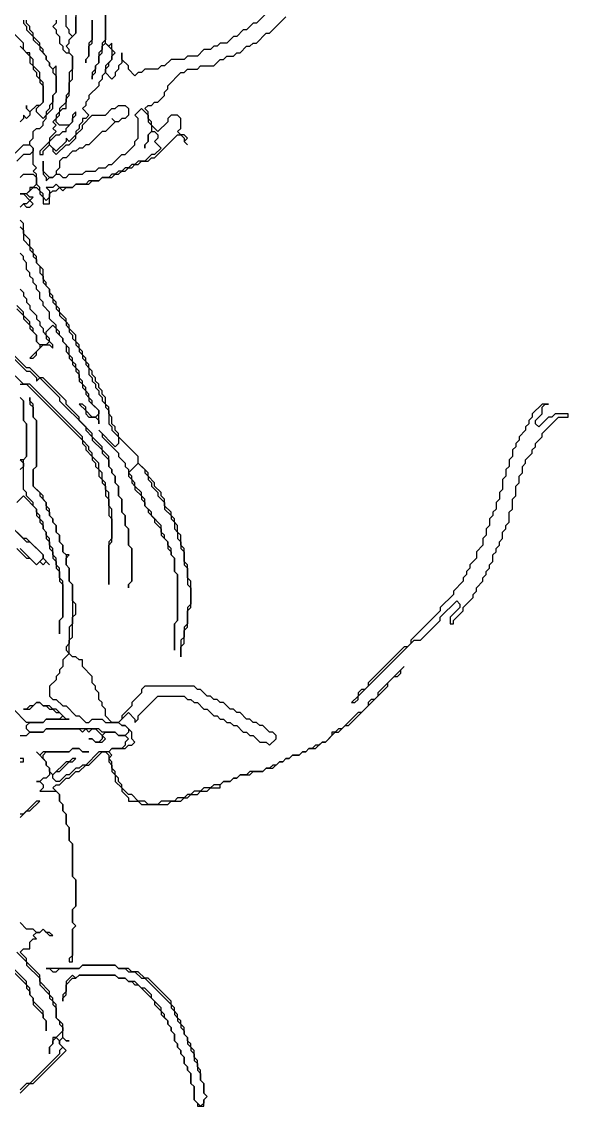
# Model space of a CAD drawing. Header units: metres. Extents: x 0 to 1000, y 0 to 1405.
# Drawn here: x 711.1 to 752.7, y 735 to 817.6 of the extents above; entities that cross this region are included whole.
import ezdxf

# ---------------------------------------------------------------- set-up
doc = ezdxf.new("R2010")
doc.units = ezdxf.units.M

msp = doc.modelspace()

# ---------------------------------------------------------------- linework, layer by layer
for points in [[(730, 818.5), (729, 817.5), (728.75, 817.5), (728.25, 817), (728, 817), (727.5, 816.5), (727.25, 816.5), (726.75, 816), (726.25, 816), (726, 815.75), (725.75, 815.75), (725.5, 815.5), (725, 815.5), (724.5, 815), (723.75, 815), (723.5, 814.75), (722.5, 814.75), (722, 814.25), (721.75, 814.25), (721.5, 814), (720.5, 814), (720.25, 813.75), (720, 813.75), (719.75, 813.5), (719.25, 814), (719.25, 814.25), (718.75, 814.75), (718.75, 815.25), (718.75, 814.5), (718.5, 814.25), (718.5, 814), (718.25, 813.75), (718.25, 813.5), (718, 813.25), (717.5, 813.75), (717.5, 814), (717.75, 814.25), (717.75, 814.5), (718, 814.75), (718, 815), (718.25, 815.25), (718, 815.5), (718, 816), (717.75, 815.75), (717.5, 816), (717.5, 819.75), (717.5, 816.25), (717.25, 816), (717.25, 815.5), (717, 815.25), (717, 814.5), (716.75, 814.25), (716.75, 814), (716.5, 813.75), (716.5, 813.25), (716.5, 813.5), (716.75, 813.75), (716.75, 814.25), (717, 814.5), (717, 815), (717.25, 815.25), (717.25, 815.75), (717.5, 816), (718, 815.5), (718, 814.75), (717.5, 814.25), (717.5, 813.75), (717.25, 813.5), (717.25, 813.25), (717, 813), (717, 812.75), (716.25, 812), (716.25, 811.75), (716, 811.5), (716, 811.25), (715.75, 811), (716.25, 810.5), (716, 810.25), (715.75, 810.25), (715.75, 810), (715.5, 809.75), (715.5, 809.5), (715.25, 809.25), (715.25, 809), (714.75, 808.5), (714.5, 808.75), (714.5, 808.5), (713.75, 807.75), (713.25, 808.25), (713.25, 808.5), (713.75, 809), (714, 809), (714.25, 809.25), (714.5, 809.25), (714.5, 809.5), (715, 810), (715, 810.25), (715.25, 810.5), (715.25, 810.75), (715, 810.5), (715, 810), (714.75, 809.75), (714, 809.75), (713.75, 810), (713.75, 810.25), (714, 810.5), (714, 810.75), (714.25, 811), (714.5, 811), (714.5, 811.75), (714.75, 812), (714.75, 813), (715, 813.25), (715, 815), (714.75, 815.25), (714.75, 815.5), (714.5, 815.75), (714.75, 816), (714.75, 816.25), (715.25, 816.75), (715.25, 818)], [(715.25, 819.5), (715.25, 816.75), (715, 816.5), (714.75, 816.75), (714.75, 817), (714.5, 817.25), (714.5, 818.25)], [(711, 803.5), (711.25, 803.75), (711.5, 803.5), (711.75, 803.5), (712, 803.75), (711.75, 804), (712, 804.25), (711.75, 804.25), (711.5, 804.5), (712, 805), (712.25, 805), (712.5, 804.75), (712.5, 804.5), (712.75, 804.25), (712.75, 803.75), (713.25, 803.75), (713.25, 804.5), (713.5, 804.75), (713.75, 804.75), (714, 805), (714.25, 804.75), (714.5, 805), (715, 805), (715.25, 805.25), (716.25, 805.25), (716.5, 805.5), (717, 805.5), (717.25, 805.75), (718, 805.75), (718.25, 806), (718.5, 806), (718.75, 806.25), (719, 806.25), (719.25, 806.5), (719.5, 806.5), (719.75, 806.75), (720, 806.75), (720.25, 807), (720.75, 807), (721, 807.25), (721.25, 807.25), (723, 809), (723.25, 809), (723.5, 808.75), (723.5, 808.5), (723.75, 808.25), (723.5, 808.5), (723.75, 808.75), (723.5, 809), (723.25, 809), (723, 809.25), (723.25, 809.5), (723.25, 810.25), (723, 810.5), (722.5, 810.5), (722.25, 810.25), (722.25, 810), (721.5, 809.25), (721, 809.75), (721, 810), (720.75, 810.25), (720.75, 810.75), (720.5, 811), (720.75, 811.25), (721, 811.25), (721.25, 811.5), (721.5, 811.5), (722, 812), (722, 812.25), (722.25, 812.5), (722.25, 812.75), (723.25, 813.75), (723.5, 813.75), (723.75, 814), (724.5, 814), (724.75, 814.25), (725.75, 814.25), (726.25, 814.75), (726.5, 814.75), (726.75, 815), (727.25, 815), (727.5, 815.25), (727.75, 815.25), (728.25, 815.75), (728.5, 815.75), (728.75, 816), (729, 816), (729.75, 816.75), (730, 816.75), (731.25, 818)], [(711.25, 817.75), (711.25, 817.5), (711.5, 817.25), (711.5, 817), (712, 816.5), (712, 816.25), (712.5, 815.75), (712.5, 815.5), (713, 815), (713, 814.75), (713.25, 814.5), (713.25, 814.25), (713.5, 814), (713.5, 813.75), (713.75, 813.5), (713.75, 812.25), (713.5, 812), (713.5, 811.5), (713.25, 811.25), (713.25, 811), (713, 810.75), (713, 810.5), (712.75, 810.25), (712.25, 810.75), (712.25, 811), (712.75, 811.5), (712.75, 813), (712.5, 813.25), (712.5, 813.75), (712, 814.25), (712, 814.75), (711.75, 815), (711.75, 815.25), (711.5, 815.25), (711.25, 815.5), (711.25, 816), (710.25, 817)], [(713.75, 817.75), (713.75, 817.5), (713.5, 817.25), (713.75, 817), (713.75, 816.75), (714, 816.5), (714, 816), (714.25, 815.75), (714.25, 815.5), (714.5, 815.25), (714.75, 815.25), (715, 815), (715, 814), (714.75, 813.75), (714.75, 812.25), (714.5, 812), (714.5, 811.5), (714, 811), (714, 810.75), (713.75, 810.5), (713.75, 810.25), (713.5, 810), (713.75, 809.75), (713.5, 809.5), (713.75, 809.25), (713.25, 808.75), (713.25, 808.5), (712.5, 807.75), (712.5, 807.5), (712.75, 807.5), (712.75, 807.75), (713.25, 808.25), (713.5, 808), (713.5, 807.75), (713.75, 807.5), (714.5, 808.25), (714.75, 808.25), (715.25, 808.75), (715.25, 809), (715.75, 809.5), (715.75, 809.75), (716.5, 810.5), (717.5, 810.5), (718, 811), (718.25, 811), (718.5, 811.25), (719, 811.25), (719.25, 811), (719.25, 810.5), (719, 810.25), (718.75, 810.25), (718.5, 810), (718.25, 810), (718, 810.25), (718.25, 810), (717.5, 809.25), (717.25, 809.25), (716.25, 808.25), (716, 808.25), (715.75, 808), (715.5, 808), (715.25, 807.75), (715, 807.75), (714.5, 807.25), (714.25, 807.25), (714, 807), (714, 806.5), (713.75, 806.25), (713.75, 806), (713.5, 805.75), (713.25, 805.75), (712.75, 806.25), (712.75, 807), (712.75, 806), (713, 805.75), (713, 805.5), (713.25, 805.75), (713.5, 805.75), (713.75, 806), (714, 806), (714.25, 805.75), (714.5, 805.75), (714.75, 806), (715.75, 806), (716, 806.25), (716.75, 806.25), (717, 806.5), (717.5, 806.5), (717.75, 806.75), (718, 806.75), (718.75, 807.5), (719, 807.5), (719.75, 808.25), (719.75, 808.5), (720, 808.75), (720, 810.25), (719.75, 810.5), (720.25, 811), (720.75, 810.5), (720.75, 810), (721, 809.75), (721, 809.25), (720.75, 809), (720.75, 808.5), (720.5, 808.25), (720.5, 808), (720.5, 808.25), (720.75, 808.5), (720.75, 809), (721, 809.25), (721.25, 809.25), (721.5, 809), (721.5, 808.75), (721.25, 808.5), (721.75, 808), (721.25, 807.5), (721, 807.5), (720.5, 807), (720, 807), (719.75, 806.75), (719.5, 806.75), (719.25, 806.5), (719, 806.5), (718.75, 806.25), (718.5, 806.25), (718.25, 806), (718, 806), (717.75, 805.75), (717.25, 805.75), (717, 805.5), (716.25, 805.5), (716, 805.25), (715.25, 805.25), (715, 805), (714, 805), (713.75, 805.25), (713.5, 805), (713, 805), (713.25, 804.75), (713.25, 804.25), (713, 804), (712.75, 804.25), (712.75, 804.5), (712.5, 804.75), (712.5, 805), (712.25, 805.25), (712.25, 806), (712, 806.25), (712.25, 806.5), (712, 806.75), (712, 808), (711.75, 808.25), (711.75, 808.5), (712, 808.75), (712, 809.25), (712.25, 809.5), (712.5, 809.5), (712.75, 809.75), (712.75, 810), (713, 810.25), (713, 810.5), (713.5, 811), (713.5, 812), (713.75, 812.25), (713.75, 814.25), (713.5, 814), (713.25, 814.25), (713.25, 814.5), (713, 814.75), (713, 815), (712.75, 815.25), (712.75, 815.5), (712.5, 815.75), (712.5, 816), (712, 816.5), (712, 816.75), (711.75, 817), (711.75, 817.25), (711.5, 817.5), (711.5, 817.75)], [(716.5, 817.75), (716.5, 816.25), (716.25, 816), (716.25, 815), (716, 814.75), (716, 814.5), (716, 814.75), (716.25, 815), (716.25, 815.75), (716.5, 816), (716.5, 817.75)], [(711, 815.75), (711.75, 815), (711.75, 814.5), (712, 814.25), (712, 814), (712.25, 813.75), (712.25, 813.5), (712.5, 813.25), (712.5, 813), (712.75, 812.75), (712.75, 811.5), (712.5, 811.25), (712.25, 811.25), (711.75, 810.75), (711.5, 811), (711.5, 811.25), (711.5, 811), (711.75, 810.75), (711.75, 810.5), (711.5, 810.25), (711.25, 810.5), (711.25, 810.25), (711, 810)], [(710, 807), (711.25, 808.25), (711.75, 808.25), (712, 808), (712, 807.75), (711.75, 807.5), (711.25, 807.5), (710.75, 807)], [(711, 805.75), (711.25, 806), (712, 806), (712.25, 805.75), (712.25, 805.25), (712, 805), (711.75, 805), (711.75, 804.75), (711.5, 804.5), (711, 804.5), (711.25, 804.5), (711.75, 804), (711.5, 803.75), (711.25, 803.75), (711, 803.5)], [(711, 802), (711.25, 801.75), (711.25, 801), (711.75, 800.5), (711.75, 800.25), (712, 800), (712, 799.75), (712.25, 799.5), (712.25, 799.25), (712.5, 799), (712.5, 798.5), (712.75, 798.25), (712.75, 797.75), (713.25, 797.25), (713.25, 796.75), (713.5, 796.5), (713.5, 796.25), (713.75, 796), (713.75, 795.75), (714, 795.5), (714, 795.25), (714.5, 794.75), (714.5, 794.5), (714.75, 794.25), (714.75, 794), (715, 793.75), (715, 793.5), (715.25, 793.25), (715.25, 793), (715.5, 792.75), (715.5, 792.5), (715.75, 792.25), (715.75, 792), (716, 791.75), (716, 791.5), (716.25, 791.25), (716.25, 790.75), (716.5, 790.5), (716.5, 790.25), (716.75, 790), (716.75, 789.75), (717, 789.5), (717, 789.25), (717.25, 789), (717.25, 788.75), (717.5, 788.5), (717.5, 788.25), (717.75, 788), (717.75, 787), (718, 786.75), (718, 786.5), (718.5, 786), (718.5, 785.5), (718.25, 785.25), (717, 786.5), (717.25, 786.25), (717.25, 786), (718.5, 784.75), (718.5, 784.5), (719, 784), (719, 783.75), (719.25, 783.5), (719.25, 783), (719.5, 782.75), (719.5, 782.5), (719.75, 782.25), (719.75, 782), (720.25, 781.5), (720.25, 781.25), (720.5, 781), (720.5, 780.75), (720.75, 780.5), (720.75, 780.25), (721.25, 779.75), (721.25, 779.5), (721.75, 779), (721.75, 778.5), (722.25, 778), (722.25, 777.5), (722.5, 777.25), (722.5, 777), (722.75, 776.75), (722.75, 775.75), (723, 775.5), (723, 772), (722.75, 771.75), (722.75, 769.75), (722.75, 771.75), (723, 772), (723, 775.5), (722.75, 775.75), (722.75, 776.75), (722.5, 777), (722.5, 777.5), (722.25, 777.75), (722.25, 778), (722, 778.25), (722, 778.5), (721.75, 778.75), (721.75, 779.25), (721, 780), (721, 780.25), (720.5, 780.75), (720.5, 781.25), (720.25, 781.5), (720.25, 781.75), (719.75, 782.25), (719.75, 782.5), (719.5, 782.75), (719.5, 783), (719.25, 783.25), (720, 784), (720.5, 783.5), (720.5, 783.25), (720.75, 783), (720.75, 782.75), (721, 782.5), (721, 782.25), (721.5, 781.75), (721.5, 781.5), (722, 781), (722, 780.5), (722.5, 780), (722.5, 779.75), (722.75, 779.5), (722.75, 779), (723, 778.75), (723, 778.25), (723.25, 778), (723.25, 777.5), (723.5, 777.25), (723.5, 776.25), (723.75, 776), (723.75, 774.75), (724, 774.5), (724, 773.25), (723.75, 773), (723.75, 771.75), (723.5, 771.5), (723.5, 770.75), (723.25, 770.5), (723.25, 769.25), (723.25, 770), (723.5, 770.25), (723.5, 771.25), (723.75, 771.5), (723.75, 772.75), (724, 773), (724, 775), (723.75, 775.25), (723.75, 776.25), (723.5, 776.5), (723.5, 777.5), (723.25, 777.75), (723.25, 778.5), (723, 778.75), (723, 779.25), (722.75, 779.5), (722.75, 779.75), (722.5, 780), (722.5, 780.25), (722, 780.75), (722, 781.25), (721.75, 781.5), (721.75, 781.75), (721.25, 782.25), (721.25, 782.5), (720.75, 783), (720.75, 783.25), (720, 784), (720, 784.5), (718.5, 786), (718.5, 786.25), (718.25, 786.5), (718.25, 786.75), (718, 787), (718, 787.5), (717.75, 787.75), (717.75, 788.25), (717.5, 788.5), (717.5, 789), (717.25, 789.25), (717.25, 789.5), (717, 789.75), (717, 790), (716.75, 790.25), (716.75, 790.5), (716.5, 790.75), (716.5, 791), (716.25, 791.25), (716.25, 791.5), (716, 791.75), (716, 792), (715.75, 792.25), (715.75, 792.5), (715.5, 792.75), (715.5, 793), (715.25, 793.25), (715.25, 793.75), (714.75, 794.25), (714.75, 794.5), (714.5, 794.75), (714.5, 795), (714, 795.5), (714, 795.75), (713.75, 796), (713.75, 796.25), (713.5, 796.5), (713.5, 796.75), (713.25, 797), (713.25, 797.25), (713, 797.5), (713, 797.75), (712.75, 798), (712.75, 798.75), (712.25, 799.25), (712.25, 799.75), (712, 800), (712, 800.25), (711.75, 800.5), (711.75, 801), (711.25, 801.5), (711.25, 802.25), (711, 802.5)], [(710.75, 795.75), (711.25, 795.25), (711.25, 795), (711.75, 794.5), (711.75, 794.25), (712.25, 793.75), (712.25, 793.25), (712.5, 793), (712.5, 792.75), (711.75, 792), (712, 792), (712.25, 792.25), (712.25, 792.5), (712.75, 793), (713.25, 793), (713.5, 792.75), (713.5, 793), (713.25, 793.25), (713.25, 793.5), (713, 793.75), (713, 794), (713.5, 794.5), (713.75, 794.25), (713.75, 794), (714.25, 793.5), (714.25, 793.25), (714.5, 793), (714.5, 792.5), (714.75, 792.25), (714.75, 792), (715, 791.75), (715, 791.5), (715.25, 791.25), (715.25, 791), (715.5, 790.75), (715.5, 790.25), (715.75, 790), (715.75, 789.75), (716, 789.5), (716, 789.25), (716.25, 789), (716.25, 788.75), (717, 788), (717, 787.75), (716.75, 787.5), (716.5, 787.5), (716, 788), (716, 788.25), (715.75, 788.5), (715.5, 788.5), (716, 788), (716, 787.75), (716.25, 787.5), (716.75, 787.5), (717, 787.25), (717, 787), (717, 788), (716.5, 788.5), (716.5, 788.75), (716.25, 789), (716.25, 789.25), (716, 789.5), (716, 789.75), (715.75, 790), (715.75, 790.25), (715.5, 790.5), (715.5, 791), (715.25, 791.25), (715.25, 791.5), (715, 791.75), (715, 792), (714.75, 792.25), (714.75, 792.75), (714.25, 793.25), (714.25, 793.5), (714, 793.75), (714, 794), (713.75, 794.25), (713.75, 794.5), (713.25, 795), (713.25, 795.5), (712.75, 796), (712.75, 796.25), (712.5, 796.5), (712.5, 797), (712.25, 797.25), (712.25, 797.5), (712, 797.75), (712, 798), (711.75, 798.25), (711.75, 798.5), (711.5, 798.75), (711.5, 799.25), (711.25, 799.5), (711.25, 799.75), (711, 800)], [(711, 797.25), (711.25, 797), (711.25, 796.75), (711.5, 796.5), (711.5, 796.25), (711.75, 796), (711.75, 795.75), (712.25, 795.25), (712.25, 795), (712.5, 794.75), (712.5, 794.5), (712.75, 794.25), (712.75, 794), (713, 793.75), (713, 793.5), (713.25, 793.25), (713, 793), (712.5, 793), (712.25, 793.25), (712.25, 793.75), (712, 794), (712, 794.25), (711.75, 794.5), (711.75, 794.75), (711.25, 795.25), (711.25, 795.5), (710.75, 796)], [(710, 792.5), (711.5, 791), (711.75, 791), (712.25, 790.5), (712.25, 790.25), (712.5, 790.5), (714, 789), (714, 788.75), (716, 786.75), (716, 786.5), (716.5, 786), (716.5, 785.75), (717.25, 785), (717.25, 784.75), (717.75, 784.25), (717.75, 783.75), (718, 783.5), (718, 783.25), (718.25, 783), (718.25, 782.5), (718.5, 782.25), (718.5, 781.5), (718.75, 781.25), (718.75, 780.25), (719, 780), (719, 779.25), (719.25, 779), (719.25, 777.75), (719.5, 777.5), (719.5, 775), (719.25, 774.75), (719.25, 774.5), (719.25, 774.75), (719.5, 775), (719.5, 777.5), (719.25, 777.75), (719.25, 779), (719, 779.25), (719, 780), (718.75, 780.25), (718.75, 781.25), (718.5, 781.5), (718.5, 782.25), (718.25, 782.5), (718.25, 783), (718, 783.25), (718, 783.5), (717.75, 783.75), (717.75, 784.5), (717.25, 785), (717.25, 785.25), (716.5, 786), (716.5, 786.25), (715.5, 787.25), (715.5, 787.5), (714.5, 788.5), (714.5, 788.75), (712.75, 790.5), (712.5, 790.5), (711.75, 791.25), (711.5, 791.25), (710.25, 792.5)], [(711, 790), (711.5, 790), (715.75, 785.75), (715.75, 785.5), (716, 785.25), (716, 785), (716.5, 784.5), (716.5, 784.25), (716.75, 784), (716.75, 783.75), (717, 783.5), (717, 783), (717.25, 782.75), (717.25, 782.5), (717.5, 782.25), (717.5, 781.5), (717.75, 781.25), (717.75, 780), (718, 779.75), (718, 778.25), (717.75, 778), (717.75, 774.75), (717.75, 777.75), (718, 778), (718, 780.5), (717.75, 780.75), (717.75, 781.75), (717.5, 782), (717.5, 782.5), (717.25, 782.75), (717.25, 783.25), (717, 783.5), (717, 784), (716.5, 784.5), (716.5, 784.75), (716.25, 785), (716.25, 785.25), (715.75, 785.75), (715.75, 786), (711.75, 790), (711.25, 790), (710, 791.25)], [(711, 763.25), (711.5, 763.25), (711.75, 763.5), (712.75, 763.5), (713, 763.75), (715.5, 763.75), (715.75, 763.5), (716, 763.75), (716.25, 763.5), (716.5, 763.75), (716.75, 763.75), (717.25, 763.25), (717.25, 763), (717, 762.75), (716.75, 762.75), (716.5, 763), (716.25, 763), (716.5, 763), (716.75, 762.75), (717.25, 762.75), (717.5, 763), (717.25, 763.25), (717.5, 763.5), (718.25, 763.5), (718.5, 763.25), (719, 763.25), (719.25, 763), (719, 762.75), (719, 762.5), (718.75, 762.25), (718, 762.25), (717.75, 762), (717, 762), (716, 761), (715.75, 761), (715.5, 760.75), (715.25, 760.75), (714.75, 760.25), (714.5, 760.25), (714, 759.75), (713.75, 759.75), (713.5, 760), (713.5, 760.25), (713.75, 760.5), (714, 760.5), (714.75, 761.25), (715, 761.25), (715.25, 761.5), (715, 761.5), (714.75, 761.25), (714.5, 761.25), (713.5, 760.25), (713.25, 760.5), (713.25, 760.75), (713, 761), (713, 761.25), (712.75, 761.5), (712.75, 761.75), (713, 762), (714.75, 762), (715, 762.25), (715.5, 762.25), (715.75, 762), (716.25, 762), (715.75, 762), (715.5, 762.25), (715, 762.25), (714.75, 762), (712.75, 762), (712.5, 761.75), (712.25, 762), (713, 761.25), (713, 761), (713.25, 760.75), (713.25, 760.25), (713, 760), (712.75, 760), (712.5, 759.75), (712.25, 759.75), (712.5, 759.75), (712.75, 759.5), (712.75, 759.25), (712.5, 759), (713.75, 759), (714, 758.75), (714, 758.25), (714.25, 758), (714.25, 757.5), (714.5, 757.25), (714.5, 756.5), (714.75, 756.25), (714.75, 755.25), (715, 755), (715, 752.5), (715.25, 752.25), (715.25, 750.25), (715, 750), (715, 749), (715.25, 748.75), (715, 748.5), (715, 746.5), (714.75, 746.25), (714.75, 746), (715, 746), (715, 748.5), (715.25, 748.75), (715, 749), (715, 750), (715.25, 750.25), (715.25, 752.25), (715, 752.5), (715, 755), (714.75, 755.25), (714.75, 756.25), (714.5, 756.5), (714.5, 757.25), (714.25, 757.5), (714.25, 758), (714, 758.25), (714, 758.75), (713.5, 759.25), (713.75, 759.5), (714, 759.5), (714.5, 760), (714.75, 760), (715.25, 760.5), (715.5, 760.5), (716, 761), (716.25, 761), (717.25, 762), (717.5, 762), (717.75, 761.75), (717.75, 761.25), (718, 761), (718, 760.5), (718.25, 760.25), (718.25, 759.75), (718.75, 759.25), (718.75, 759), (719.25, 758.5), (719.25, 758.25), (720, 758.25), (720.25, 758), (722.25, 758), (722.5, 758.25), (723.25, 758.25), (723.5, 758.5), (723.75, 758.5), (724, 758.75), (724.5, 758.75), (724.75, 759), (725.25, 759), (725.5, 759.25), (726.25, 759.25), (726.25, 759.5), (726.5, 759.75), (727, 759.75), (727.25, 760), (727.5, 760), (727.75, 760.25), (728.5, 760.25), (728.75, 760.5), (729.5, 760.5), (729.75, 760.75), (730.25, 760.75), (730.75, 761.25), (731, 761.25), (731.25, 761.5), (731.5, 761.5), (731.75, 761.75), (732.25, 761.75), (732.5, 762), (732.75, 762), (733, 762.25), (733.5, 762.25), (734, 762.75), (734.25, 762.75), (735, 763.5), (735.25, 763.5), (735.75, 764), (736, 764), (739, 767), (739, 767.25), (739.5, 767.75), (739.75, 767.75), (740, 768), (740, 768.25), (740.25, 768.5), (738.25, 766.5), (738.25, 766.25), (738, 766), (737.75, 766), (737.5, 765.75), (737.5, 765.5), (737, 765), (736.75, 765), (735.5, 763.75), (735.25, 763.75), (735, 763.5), (734.75, 763.5), (734.75, 763.25), (734.25, 762.75), (734, 762.75), (733.75, 762.5), (733.5, 762.5), (733.25, 762.25), (733, 762.25), (732.75, 762), (732.5, 762), (732.25, 761.75), (731.75, 761.75), (731.5, 761.5), (731.25, 761.5), (731, 761.25), (730.75, 761.25), (730.5, 761), (730.25, 761), (730, 760.75), (729.75, 760.75), (729.5, 760.5), (728.5, 760.5), (728.25, 760.25), (727.75, 760.25), (727.5, 760), (727.25, 760), (727, 759.75), (726.5, 759.75), (726.25, 759.5), (725.75, 759.5), (725.5, 759.25), (725, 759.25), (724.75, 759), (724.25, 759), (724, 758.75), (723.75, 758.75), (723.5, 758.5), (723, 758.5), (722.75, 758.25), (721.75, 758.25), (721.5, 758), (720.75, 758), (720.5, 758.25), (720, 758.25), (719.5, 758.75), (719.25, 758.75), (718.75, 759.25), (718.75, 759.5), (718.5, 759.75), (718.5, 760), (718.25, 760.25), (718.25, 760.5), (718, 760.75), (718, 761.25), (717.75, 761.5), (718, 761.75), (717.75, 762), (718, 762.25), (719, 762.25), (719.25, 762.5), (719.5, 762.5), (719.75, 762.75), (719.5, 763), (719.5, 763.5), (719, 764), (718.75, 764), (718.5, 764.25), (719.25, 765), (719.75, 764.5), (719.75, 764.25), (720, 764.5), (720, 764.75), (721.5, 766.25), (723.5, 766.25), (723.75, 766), (724, 766), (724.25, 765.75), (724.5, 765.75), (725, 765.25), (725.25, 765.25), (725.75, 764.75), (726, 764.75), (726.25, 764.5), (726.5, 764.5), (726.75, 764.25), (727, 764.25), (727.25, 764), (727.5, 764), (728, 763.5), (728.25, 763.5), (728.5, 763.25), (728.75, 763.25), (729.25, 762.75), (729.75, 762.75), (730, 762.5), (730.5, 763), (730.5, 763.25), (730.25, 763.5), (730, 763.5), (729.5, 764), (729.25, 764), (729, 764.25), (728.75, 764.25), (728.5, 764.5), (728.25, 764.5), (727.75, 765), (727.5, 765), (727.25, 765.25), (727, 765.25), (726.5, 765.75), (726.25, 765.75), (726, 766), (725.75, 766), (725.5, 766.25), (725.25, 766.25), (724.75, 766.75), (724.5, 766.75), (724.25, 767), (720.5, 767), (720.25, 766.75), (720.25, 766.5), (719.5, 765.75), (719.5, 765.5), (718.75, 764.75), (718.75, 764.5), (718.5, 764.25), (718, 764.25), (717.5, 764.75), (717.5, 765.25), (717.25, 765.5), (717.25, 765.75), (717, 766), (717, 766.5), (716.75, 766.75), (716.75, 767), (716.5, 767.25), (716.5, 767.75), (715.75, 768.5), (715.75, 769), (715.5, 769), (715.25, 769.25), (715, 769.25), (714.75, 769.5), (714.75, 770.5), (715, 770.75), (715, 772.25), (715.25, 772.5), (715.25, 773.25), (715, 773.5), (715, 774.75), (714.75, 775), (714.75, 776), (714.5, 776.25), (714.5, 776.75), (714.75, 777), (714.5, 777), (714.25, 777.25), (714.25, 777.75), (714, 778), (714, 778.5), (713.75, 778.75), (713.75, 779.25), (713.5, 779.5), (713.5, 779.75), (713.25, 780), (713.25, 780.5), (713, 780.75), (713, 781), (712.75, 781.25), (712.75, 781.5), (712, 782.25), (712, 783.5), (712.25, 783.75), (712.25, 787.25), (712, 787.5), (712, 788.5), (711.75, 788.75), (711.75, 789), (711.75, 788.5), (712, 788.25), (712, 787.5), (712.25, 787.25), (712.25, 783.75), (712, 783.5), (712, 782.25), (712.5, 781.75), (712.5, 781.5), (713, 781), (713, 780.5), (713.25, 780.25), (713.25, 780), (713.5, 779.75), (713.5, 779.5), (713.75, 779.25), (713.75, 778.75), (714, 778.5), (714, 778), (714.25, 777.75), (714.25, 777.25), (714.5, 777), (714.5, 776.25), (714.75, 776), (714.75, 775), (715, 774.75), (715, 771.75), (714.75, 771.5), (714.75, 770.25), (714.5, 770), (714.5, 769.75), (714.75, 769.5), (714.25, 769), (714.25, 768.5), (714, 768.25), (714, 768), (713.75, 767.75), (713.75, 767.5), (713.25, 767), (713.25, 766.25), (713.5, 766), (713.75, 766), (714.25, 765.5), (714.5, 765.5), (715.25, 764.75), (715.5, 764.75), (716, 764.25), (716.25, 764.25), (716.5, 764.5), (717.25, 764.5), (717.5, 764.25), (718.5, 764.25), (718.75, 764), (719, 764), (719.25, 763.75), (719.25, 763.5), (719, 763.25), (718.5, 763.25), (718.25, 763.5), (717.25, 763.5), (717, 763.75), (713, 763.75), (712.75, 763.5), (711.75, 763.5), (711.5, 763.75), (711.5, 764), (711.75, 764.25), (712.75, 764.25), (713, 764.5), (714.75, 764.5), (714.5, 764.5), (713.75, 765.25), (713.5, 765.25), (713.25, 765.5), (712.75, 765.5), (712.5, 765.75), (712.25, 765.75), (712, 765.5), (711.75, 765.5), (711.5, 765.25), (711.25, 765.25), (711.75, 765.25), (712.25, 765.75), (712.5, 765.75), (712.75, 765.5), (713, 765.5), (713.25, 765.25), (713.5, 765.25), (713.75, 765), (714, 765), (714.25, 764.75), (714, 764.5), (713, 764.5), (712.75, 764.25), (711.5, 764.25), (710.5, 765.25)], [(710.75, 781), (711.25, 781.5), (712.25, 780.5), (712.25, 780), (712.5, 779.75), (712.5, 779.5), (712.75, 779.25), (712.75, 779), (713, 778.75), (713, 778.25), (713.25, 778), (713.25, 777.5), (713.5, 777.25), (713.5, 776.75), (713.75, 776.5), (713.75, 776), (714, 775.75), (714, 775), (714.25, 774.75), (714.25, 772.25), (714, 772), (714, 771), (714, 772), (714.25, 772.25), (714.25, 775), (714, 775.25), (714, 776), (713.75, 776.25), (713.75, 776.75), (713.5, 777), (713.5, 777.5), (713.25, 777.75), (713.25, 778.25), (713, 778.5), (713, 778.75), (712.75, 779), (712.75, 779.5), (712.5, 779.75), (712.5, 780), (712.25, 780.25), (712.25, 780.5), (712, 780.75), (712, 781), (711.5, 781.5), (711.5, 781.75), (711.25, 782), (711.25, 784.25), (711.5, 784.5), (711.5, 787), (711.25, 787.25), (711.25, 788.75), (711, 789)], [(711, 789), (711.25, 788.75), (711.25, 787.25), (711.5, 787), (711.5, 784.5), (711.25, 784.25), (711, 784.25), (711.25, 784), (711.25, 783.75), (711, 783.5)], [(710.75, 777.5), (711.5, 776.75), (711.75, 776.75), (712.25, 776.25), (712.5, 776.5), (712.75, 776.25), (713, 776.5), (713.25, 776.25), (712.75, 776.75), (712.75, 777), (711.5, 778.25), (711.25, 778.25), (710.25, 779.25)], [(710.75, 778.75), (711.5, 778), (711.75, 778), (712.75, 777), (712.75, 776.75), (712.25, 776.25), (711, 777.5)], [(711, 761.25), (711.25, 761.25), (711.25, 761.5), (711, 761.5)], [(711, 757), (711.5, 757.5), (711.75, 757.5), (712.5, 758.25), (712.25, 758.25), (711.25, 757.25), (711, 757.25)], [(711, 736), (711.75, 736.75), (712, 736.75), (714.5, 739.25), (714, 739.75), (714, 740), (714.25, 740.25), (714.5, 740), (714.75, 740), (714.5, 740), (714.25, 740.25), (714.25, 741.25), (713.75, 741.75), (713.75, 742.75), (713.5, 743), (713.5, 743.25), (713.25, 743.5), (713.25, 743.75), (712.5, 744.5), (712.5, 745), (711.5, 746), (711.5, 746.25), (711, 746.75), (711.25, 747), (711.75, 747), (711.75, 747.5), (712, 747.75), (712.25, 747.75), (712, 748), (712.25, 748.25), (712.5, 748.25), (712.75, 748.5), (713.25, 748), (713.5, 748), (713.25, 748.25), (713, 748.25), (712.75, 748.5), (712.5, 748.25), (712.25, 748.25), (712, 748.5), (711.5, 748.5), (711, 749)], [(709.75, 746), (711.5, 744.25), (711.5, 744), (711.75, 743.75), (711.75, 743.5), (712, 743.25), (712, 742.75), (712.75, 742), (712.75, 741.75), (713, 741.5), (713, 740.75), (713, 741.5), (712.75, 741.75), (712.75, 742.25), (712, 743), (712, 743.25), (711.75, 743.5), (711.75, 744), (711.5, 744.25), (711.5, 744.5), (709.25, 746.75)], [(710.75, 746.75), (711.5, 746), (711.5, 745.75), (712.5, 744.75), (712.5, 744.25), (713.25, 743.5), (713.25, 743.25), (713.5, 743), (713.5, 742.75), (713.75, 742.5), (713.75, 741.75), (714, 741.5), (714, 741.25), (714.25, 741), (714.25, 740.75), (713.75, 740.25), (713.5, 740.25), (713.5, 739.75), (713.25, 739.5), (713.25, 739), (713.25, 739.5), (713.5, 739.75), (713.5, 740), (713.75, 740.25), (714, 740), (714, 739.75), (714.25, 739.5), (714, 739.25), (714, 739), (711.75, 736.75), (711.5, 736.75), (711, 736.25)]]:
    msp.add_lwpolyline(points)
for points in [[(750.75, 788.5), (750, 787.75), (750, 787.5), (749.75, 787.25), (749.75, 787), (749.5, 786.75), (749.5, 786.5), (749, 786), (749, 785.75), (748.75, 785.5), (748.75, 785.25), (748.5, 785), (748.5, 784.5), (748.25, 784.25), (748.25, 783.75), (748, 783.5), (748, 783), (747.75, 782.75), (747.75, 782), (747.5, 781.75), (747.5, 781.25), (747.25, 781), (747.25, 780.5), (747, 780.25), (747, 780), (746.75, 779.75), (746.75, 779.25), (746.5, 779), (746.5, 778.5), (746.25, 778.25), (746.25, 777.75), (745.75, 777.25), (745.75, 776.75), (745.25, 776.25), (745.25, 776), (745, 775.75), (745, 775.5), (744.75, 775.25), (744.75, 775), (744, 774.25), (744, 774), (743, 773), (743, 772.75), (740.75, 770.5), (740.75, 770.25), (740.5, 770), (740.25, 770), (737.5, 767.25), (737.5, 767), (737.25, 766.75), (737, 766.75), (736.75, 766.5), (736.75, 766.25), (736.25, 765.75), (736.5, 765.75), (736.75, 766), (736.75, 766.25), (741, 770.5), (741.5, 770.5), (743, 772), (743, 772.25), (744.25, 773.5), (744.5, 773.25), (744.5, 773), (743.75, 772.25), (743.75, 771.75), (744, 771.75), (744, 772), (744.75, 772.75), (744.75, 773), (745.5, 773.75), (745.5, 774), (745.75, 774.25), (745.75, 774.5), (746.25, 775), (746.25, 775.25), (746.5, 775.5), (746.5, 775.75), (746.75, 776), (746.75, 776.25), (747, 776.5), (747, 777), (747.25, 777.25), (747.25, 777.5), (747.5, 777.75), (747.5, 778), (747.75, 778.25), (747.75, 778.75), (748, 779), (748, 779.25), (748.25, 779.5), (748.25, 780.25), (748.5, 780.5), (748.5, 781.25), (748.75, 781.5), (748.75, 782.25), (749, 782.5), (749, 783), (749.25, 783.25), (749.25, 783.75), (749.5, 784), (749.5, 784.25), (750, 784.75), (750, 785), (750.25, 785.25), (750.25, 785.5), (750.75, 786), (750.75, 786.25), (752, 787.5), (752.75, 787.5), (752.75, 787.75), (751.75, 787.75), (751.5, 787.5), (751.25, 787.5), (750.5, 786.75), (750.25, 787), (750.25, 787.25), (750.75, 787.75), (750.75, 788.25), (751, 788.5), (751.25, 788.5)], [(715.75, 745.75), (715.5, 745.5), (713, 745.5), (713.25, 745.5), (713.5, 745.25), (713.75, 745.25), (714, 745.5), (715.5, 745.5), (715.75, 745.75), (718.25, 745.75), (718.5, 745.5), (719, 745.5), (719.25, 745.25), (719.75, 745.25), (720.25, 744.75), (720.5, 744.75), (722.5, 742.75), (722.5, 742.5), (722.75, 742.25), (722.75, 742), (723, 741.75), (723, 741.5), (723.25, 741.25), (723.25, 741), (723.5, 740.75), (723.5, 740.5), (723.75, 740.25), (723.75, 739.75), (724, 739.5), (724, 739.25), (724.25, 739), (724.25, 738.5), (724.5, 738.25), (724.5, 737.75), (724.75, 737.5), (724.75, 737), (725, 736.75), (725, 736), (725.25, 735.75), (725, 735.5), (725, 735.25), (724.75, 735), (724.25, 735.5), (724.25, 736.5), (724, 736.75), (724, 737.5), (723.75, 737.75), (723.75, 738), (723.5, 738.25), (723.5, 738.75), (723.25, 739), (723.25, 739.25), (723, 739.5), (723, 739.75), (722.75, 740), (722.75, 740.5), (722.5, 740.75), (722.5, 741), (722.25, 741.25), (722.25, 741.5), (722, 741.75), (722, 742), (721.75, 742.25), (721.75, 742.5), (721, 743.25), (721, 743.5), (720.5, 744), (720.25, 744), (719.75, 744.5), (719.25, 744.5), (719, 744.75), (718.5, 744.75), (718.25, 745), (715.5, 745), (715.25, 744.75), (715, 745), (714.5, 744.5), (714.5, 743.75), (714.25, 743.5), (714.25, 743), (714.25, 743.25), (714.5, 743.5), (714.5, 744.25), (715, 744.75), (715.25, 744.75), (715.5, 745), (718.25, 745), (718.5, 744.75), (719, 744.75), (719.25, 744.5), (719.5, 744.5), (719.75, 744.25), (720, 744.25), (721.25, 743), (721.25, 742.75), (721.75, 742.25), (721.75, 742), (722.25, 741.5), (722.25, 741.25), (722.5, 741), (722.5, 740.75), (722.75, 740.5), (722.75, 740), (723, 739.75), (723, 739.5), (723.25, 739.25), (723.25, 739), (723.5, 738.75), (723.5, 738.25), (723.75, 738), (723.75, 737.75), (724, 737.5), (724, 736.75), (724.25, 736.5), (724.25, 735.5), (724.5, 735.25), (724.5, 735), (725, 735), (725, 735.5), (725.25, 735.75), (725, 736), (725, 736.75), (724.75, 737), (724.75, 737.75), (724.5, 738), (724.5, 738.5), (724.25, 738.75), (724.25, 739.25), (724, 739.5), (724, 739.75), (723.75, 740), (723.75, 740.25), (723.5, 740.5), (723.5, 741), (723.25, 741.25), (723.25, 741.5), (723, 741.75), (723, 742), (722.75, 742.25), (722.75, 742.5), (722.5, 742.75), (722.5, 743), (720.75, 744.75), (720.5, 744.75), (720, 745.25), (719.5, 745.25), (719.25, 745.5), (718.5, 745.5), (718.25, 745.75)]]:
    msp.add_lwpolyline(points, close=True)

doc.saveas('drawing.dxf')
